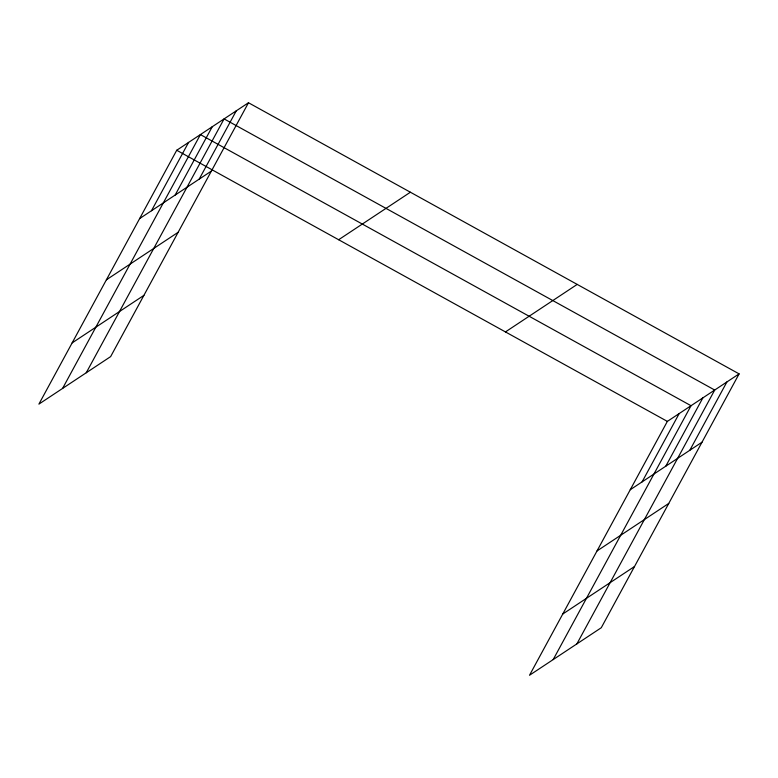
<?xml version="1.0" encoding="UTF-8"?>
<svg xmlns="http://www.w3.org/2000/svg" width="778" height="778" viewBox="0 0 778 778"><rect width="100%" height="100%" fill="white"/><g stroke="black" fill="none" stroke-linecap="round" stroke-linejoin="round"><path stroke-width="1.17" d="M248.483 102.745L176.732 150.261L38.9 404.122L110.641 356.606L248.483 102.745L739.1 373.878L601.268 627.739L529.517 675.255L667.359 421.394L739.1 373.878M151.477 210.75L188.568 142.423M62.58 388.436L200.413 134.584L691.029 405.717L553.197 659.579M175.147 195.064L212.248 126.736M86.251 372.759L224.083 118.898L714.71 390.041L576.877 643.892M199.187 179.144L236.279 110.826M642.093 481.883L679.194 413.556M665.774 466.207L702.865 397.879M689.804 450.287L726.905 381.959M139.632 218.589L211.383 171.072M106.392 279.808L178.143 232.291M72.14 342.894L143.891 295.377M338.634 239.741L410.385 192.224M505.447 331.924L577.198 284.408M630.258 489.722L701.999 442.205M597.018 550.95L668.759 503.434M562.766 614.027L634.508 566.51M176.732 150.261L667.359 421.394"/></g></svg>
